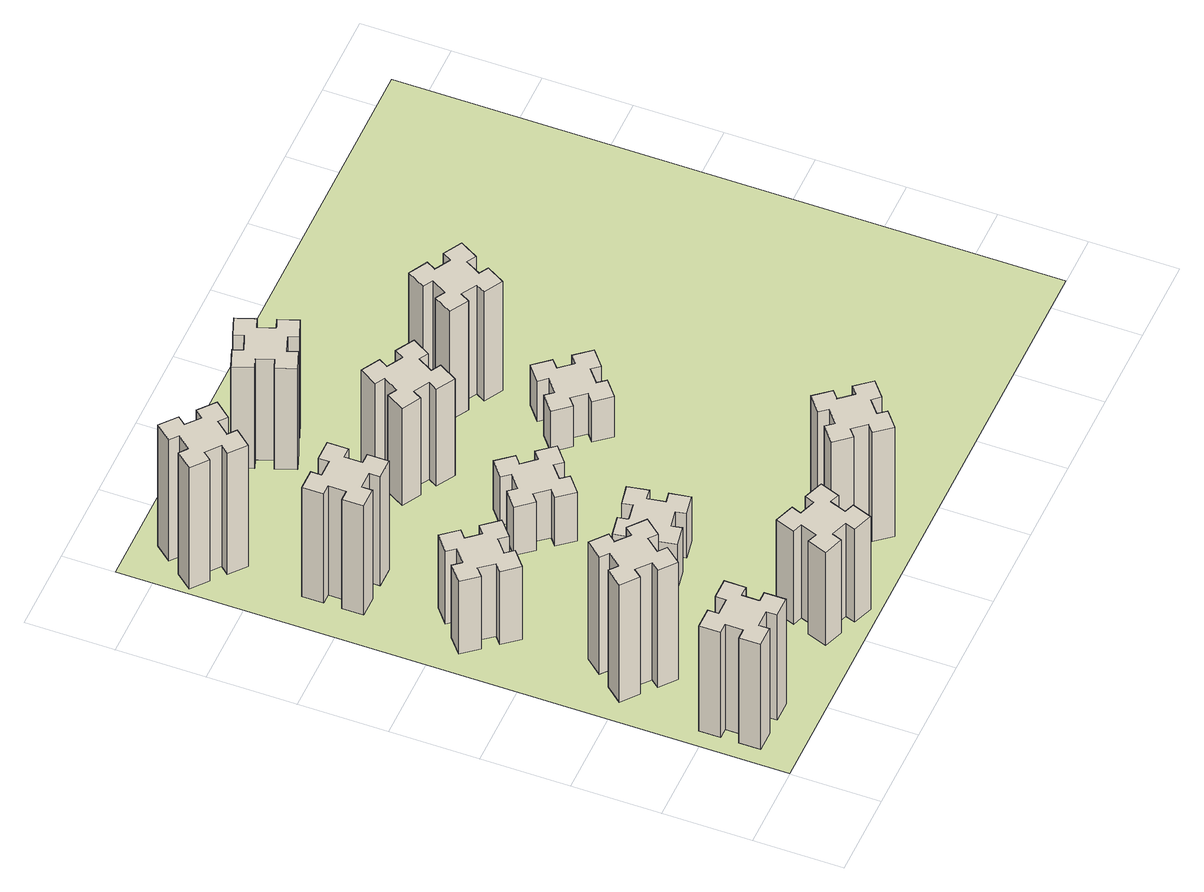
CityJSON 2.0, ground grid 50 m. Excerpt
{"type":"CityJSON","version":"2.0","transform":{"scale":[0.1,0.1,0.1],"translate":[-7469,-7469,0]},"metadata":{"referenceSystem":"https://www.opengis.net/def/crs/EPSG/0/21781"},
"CityObjects":{
"building1":{"type":"Building","attributes":{"class":"1000","function":"1000","usage":"1000","yearOfConstruction":2016,"roofType":"1000","measuredHeight":78,"storeysAboveGround":30,"storeysBelowGround":0},"geometry":[{"type":"Solid","lod":"1","boundaries":[[[[0,1,2,3,4,5,6,7,8,9,10,11,12,13,14,15,16,17,18,19]],[[17,16,20,21]],[[16,15,22,20]],[[15,14,23,22]],[[14,13,24,23]],[[13,12,25,24]],[[12,11,26,25]],[[11,10,27,26]],[[10,9,28,27]],[[9,8,29,28]],[[8,7,30,29]],[[7,6,31,30]],[[6,5,32,31]],[[5,4,33,32]],[[4,3,34,33]],[[3,2,35,34]],[[2,1,36,35]],[[1,0,37,36]],[[0,19,38,37]],[[19,18,39,38]],[[18,17,21,39]],[[24,25,26,27,28,29,30,31,32,33,34,35,36,37,38,39,21,20,22,23]]]]}]},
"building2":{"type":"Building","attributes":{"class":"1000","function":"1000","usage":"1000","yearOfConstruction":2016,"roofType":"1000","measuredHeight":87,"storeysAboveGround":30,"storeysBelowGround":0},"geometry":[{"type":"Solid","lod":"1","boundaries":[[[[40,41,42,43,44,45,46,47,48,49,50,51,52,53,54,55,56,57,58,59]],[[57,56,60,61]],[[56,55,62,60]],[[55,54,63,62]],[[54,53,64,63]],[[53,52,65,64]],[[52,51,66,65]],[[51,50,67,66]],[[50,49,68,67]],[[49,48,69,68]],[[48,47,70,69]],[[47,46,71,70]],[[46,45,72,71]],[[45,44,73,72]],[[44,43,74,73]],[[43,42,75,74]],[[42,41,76,75]],[[41,40,77,76]],[[40,59,78,77]],[[59,58,79,78]],[[58,57,61,79]],[[64,65,66,67,68,69,70,71,72,73,74,75,76,77,78,79,61,60,62,63]]]]}]},
"building3":{"type":"Building","attributes":{"class":"1000","function":"1000","usage":"1000","yearOfConstruction":2016,"roofType":"1000","measuredHeight":54,"storeysAboveGround":30,"storeysBelowGround":0},"geometry":[{"type":"Solid","lod":"1","boundaries":[[[[80,81,82,83,84,85,86,87,88,89,90,91,92,93,94,95,96,97,98,99]],[[97,96,100,101]],[[96,95,102,100]],[[95,94,103,102]],[[94,93,104,103]],[[93,92,105,104]],[[92,91,106,105]],[[91,90,107,106]],[[90,89,108,107]],[[89,88,109,108]],[[88,87,110,109]],[[87,86,111,110]],[[86,85,112,111]],[[85,84,113,112]],[[84,83,114,113]],[[83,82,115,114]],[[82,81,116,115]],[[81,80,117,116]],[[80,99,118,117]],[[99,98,119,118]],[[98,97,101,119]],[[104,105,106,107,108,109,110,111,112,113,114,115,116,117,118,119,101,100,102,103]]]]}]},
"building4":{"type":"Building","attributes":{"class":"1000","function":"1000","usage":"1000","yearOfConstruction":2016,"roofType":"1000","measuredHeight":81,"storeysAboveGround":30,"storeysBelowGround":0},"geometry":[{"type":"Solid","lod":"1","boundaries":[[[[120,121,122,123,124,125,126,127,128,129,130,131,132,133,134,135,136,137,138,139]],[[137,136,140,141]],[[136,135,142,140]],[[135,134,143,142]],[[134,133,144,143]],[[133,132,145,144]],[[132,131,146,145]],[[131,130,147,146]],[[130,129,148,147]],[[129,128,149,148]],[[128,127,150,149]],[[127,126,151,150]],[[126,125,152,151]],[[125,124,153,152]],[[124,123,154,153]],[[123,122,155,154]],[[122,121,156,155]],[[121,120,157,156]],[[120,139,158,157]],[[139,138,159,158]],[[138,137,141,159]],[[144,145,146,147,148,149,150,151,152,153,154,155,156,157,158,159,141,140,142,143]]]]}]},
"building5":{"type":"Building","attributes":{"class":"1000","function":"1000","usage":"1000","yearOfConstruction":2016,"roofType":"1000","measuredHeight":69,"storeysAboveGround":30,"storeysBelowGround":0},"geometry":[{"type":"Solid","lod":"1","boundaries":[[[[160,161,162,163,164,165,166,167,168,169,170,171,172,173,174,175,176,177,178,179]],[[177,176,180,181]],[[176,175,182,180]],[[175,174,183,182]],[[174,173,184,183]],[[173,172,185,184]],[[172,171,186,185]],[[171,170,187,186]],[[170,169,188,187]],[[169,168,189,188]],[[168,167,190,189]],[[167,166,191,190]],[[166,165,192,191]],[[165,164,193,192]],[[164,163,194,193]],[[163,162,195,194]],[[162,161,196,195]],[[161,160,197,196]],[[160,179,198,197]],[[179,178,199,198]],[[178,177,181,199]],[[184,185,186,187,188,189,190,191,192,193,194,195,196,197,198,199,181,180,182,183]]]]}]},
"building6":{"type":"Building","attributes":{"class":"1000","function":"1000","usage":"1000","yearOfConstruction":2016,"roofType":"1000","measuredHeight":90,"storeysAboveGround":30,"storeysBelowGround":0},"geometry":[{"type":"Solid","lod":"1","boundaries":[[[[200,201,202,203,204,205,206,207,208,209,210,211,212,213,214,215,216,217,218,219]],[[217,216,220,221]],[[216,215,222,220]],[[215,214,223,222]],[[214,213,224,223]],[[213,212,225,224]],[[212,211,226,225]],[[211,210,227,226]],[[210,209,228,227]],[[209,208,229,228]],[[208,207,230,229]],[[207,206,231,230]],[[206,205,232,231]],[[205,204,233,232]],[[204,203,234,233]],[[203,202,235,234]],[[202,201,236,235]],[[201,200,237,236]],[[200,219,238,237]],[[219,218,239,238]],[[218,217,221,239]],[[224,225,226,227,228,229,230,231,232,233,234,235,236,237,238,239,221,220,222,223]]]]}]},
"building7":{"type":"Building","attributes":{"class":"1000","function":"1000","usage":"1000","yearOfConstruction":2016,"roofType":"1000","measuredHeight":33,"storeysAboveGround":30,"storeysBelowGround":0},"geometry":[{"type":"Solid","lod":"1","boundaries":[[[[240,241,242,243,244,245,246,247,248,249,250,251,252,253,254,255,256,257,258,259]],[[257,256,260,261]],[[256,255,262,260]],[[255,254,263,262]],[[254,253,264,263]],[[253,252,265,264]],[[252,251,266,265]],[[251,250,267,266]],[[250,249,268,267]],[[249,248,269,268]],[[248,247,270,269]],[[247,246,271,270]],[[246,245,272,271]],[[245,244,273,272]],[[244,243,274,273]],[[243,242,275,274]],[[242,241,276,275]],[[241,240,277,276]],[[240,259,278,277]],[[259,258,279,278]],[[258,257,261,279]],[[264,265,266,267,268,269,270,271,272,273,274,275,276,277,278,279,261,260,262,263]]]]}]},
"building8":{"type":"Building","attributes":{"class":"1000","function":"1000","usage":"1000","yearOfConstruction":2016,"roofType":"1000","measuredHeight":36,"storeysAboveGround":30,"storeysBelowGround":0},"geometry":[{"type":"Solid","lod":"1","boundaries":[[[[280,281,282,283,284,285,286,287,288,289,290,291,292,293,294,295,296,297,298,299]],[[297,296,300,301]],[[296,295,302,300]],[[295,294,303,302]],[[294,293,304,303]],[[293,292,305,304]],[[292,291,306,305]],[[291,290,307,306]],[[290,289,308,307]],[[289,288,309,308]],[[288,287,310,309]],[[287,286,311,310]],[[286,285,312,311]],[[285,284,313,312]],[[284,283,314,313]],[[283,282,315,314]],[[282,281,316,315]],[[281,280,317,316]],[[280,299,318,317]],[[299,298,319,318]],[[298,297,301,319]],[[304,305,306,307,308,309,310,311,312,313,314,315,316,317,318,319,301,300,302,303]]]]}]},
"building9":{"type":"Building","attributes":{"class":"1000","function":"1000","usage":"1000","yearOfConstruction":2016,"roofType":"1000","measuredHeight":81,"storeysAboveGround":30,"storeysBelowGround":0},"geometry":[{"type":"Solid","lod":"1","boundaries":[[[[320,321,322,323,324,325,326,327,328,329,330,331,332,333,334,335,336,337,338,339]],[[337,336,340,341]],[[336,335,342,340]],[[335,334,343,342]],[[334,333,344,343]],[[333,332,345,344]],[[332,331,346,345]],[[331,330,347,346]],[[330,329,348,347]],[[329,328,349,348]],[[328,327,350,349]],[[327,326,351,350]],[[326,325,352,351]],[[325,324,353,352]],[[324,323,354,353]],[[323,322,355,354]],[[322,321,356,355]],[[321,320,357,356]],[[320,339,358,357]],[[339,338,359,358]],[[338,337,341,359]],[[344,345,346,347,348,349,350,351,352,353,354,355,356,357,358,359,341,340,342,343]]]]}]},
"building10":{"type":"Building","attributes":{"class":"1000","function":"1000","usage":"1000","yearOfConstruction":2016,"roofType":"1000","measuredHeight":72,"storeysAboveGround":30,"storeysBelowGround":0},"geometry":[{"type":"Solid","lod":"1","boundaries":[[[[360,361,362,363,364,365,366,367,368,369,370,371,372,373,374,375,376,377,378,379]],[[377,376,380,381]],[[376,375,382,380]],[[375,374,383,382]],[[374,373,384,383]],[[373,372,385,384]],[[372,371,386,385]],[[371,370,387,386]],[[370,369,388,387]],[[369,368,389,388]],[[368,367,390,389]],[[367,366,391,390]],[[366,365,392,391]],[[365,364,393,392]],[[364,363,394,393]],[[363,362,395,394]],[[362,361,396,395]],[[361,360,397,396]],[[360,379,398,397]],[[379,378,399,398]],[[378,377,381,399]],[[384,385,386,387,388,389,390,391,392,393,394,395,396,397,398,399,381,380,382,383]]]]}]},
"building11":{"type":"Building","attributes":{"class":"1000","function":"1000","usage":"1000","yearOfConstruction":2016,"roofType":"1000","measuredHeight":75,"storeysAboveGround":30,"storeysBelowGround":0},"geometry":[{"type":"Solid","lod":"1","boundaries":[[[[400,401,402,403,404,405,406,407,408,409,410,411,412,413,414,415,416,417,418,419]],[[417,416,420,421]],[[416,415,422,420]],[[415,414,423,422]],[[414,413,424,423]],[[413,412,425,424]],[[412,411,426,425]],[[411,410,427,426]],[[410,409,428,427]],[[409,408,429,428]],[[408,407,430,429]],[[407,406,431,430]],[[406,405,432,431]],[[405,404,433,432]],[[404,403,434,433]],[[403,402,435,434]],[[402,401,436,435]],[[401,400,437,436]],[[400,419,438,437]],[[419,418,439,438]],[[418,417,421,439]],[[424,425,426,427,428,429,430,431,432,433,434,435,436,437,438,439,421,420,422,423]]]]}]},
"building12":{"type":"Building","attributes":{"class":"1000","function":"1000","usage":"1000","yearOfConstruction":2016,"roofType":"1000","measuredHeight":30,"storeysAboveGround":30,"storeysBelowGround":0},"geometry":[{"type":"Solid","lod":"1","boundaries":[[[[440,441,442,443,444,445,446,447,448,449,450,451,452,453,454,455,456,457,458,459]],[[457,456,460,461]],[[456,455,462,460]],[[455,454,463,462]],[[454,453,464,463]],[[453,452,465,464]],[[452,451,466,465]],[[451,450,467,466]],[[450,449,468,467]],[[449,448,469,468]],[[448,447,470,469]],[[447,446,471,470]],[[446,445,472,471]],[[445,444,473,472]],[[444,443,474,473]],[[443,442,475,474]],[[442,441,476,475]],[[441,440,477,476]],[[440,459,478,477]],[[459,458,479,478]],[[458,457,461,479]],[[464,465,466,467,468,469,470,471,472,473,474,475,476,477,478,479,461,460,462,463]]]]}]},
"building13":{"type":"Building","attributes":{"class":"1000","function":"1000","usage":"1000","yearOfConstruction":2016,"roofType":"1000","measuredHeight":81,"storeysAboveGround":30,"storeysBelowGround":0},"geometry":[{"type":"Solid","lod":"1","boundaries":[[[[480,481,482,483,484,485,486,487,488,489,490,491,492,493,494,495,496,497,498,499]],[[497,496,500,501]],[[496,495,502,500]],[[495,494,503,502]],[[494,493,504,503]],[[493,492,505,504]],[[492,491,506,505]],[[491,490,507,506]],[[490,489,508,507]],[[489,488,509,508]],[[488,487,510,509]],[[487,486,511,510]],[[486,485,512,511]],[[485,484,513,512]],[[484,483,514,513]],[[483,482,515,514]],[[482,481,516,515]],[[481,480,517,516]],[[480,499,518,517]],[[499,498,519,518]],[[498,497,501,519]],[[504,505,506,507,508,509,510,511,512,513,514,515,516,517,518,519,501,500,502,503]]]]}]},
"landuse1":{"type":"LandUse","attributes":{"name":"plot1","function":"1010"},"geometry":[{"type":"MultiSurface","lod":"1","boundaries":[[[520,521,522,523]]]}]}
},
"vertices":[
[165,425,0],[165,325,0],[105,325,0],[105,205,0],[225,205,0],[225,265,0],[325,265,0],[325,205,0],[445,205,0],[445,325,0],[385,325,0],[385,425,0],[445,425,0],[445,545,0],[325,545,0],[325,485,0],[225,485,0],[225,545,0],[105,545,0],[105,425,0],[225,485,780],[225,545,780],[325,485,780],[325,545,780],[445,545,780],[445,425,780],[385,425,780],[385,325,780],[445,325,780],[445,205,780],[325,205,780],[325,265,780],[225,265,780],[225,205,780],[105,205,780],[105,325,780],[165,325,780],[165,425,780],[105,425,780],[105,545,780],
[484,1067,0],[408,1132,0],[446,1178,0],[354,1255,0],[277,1163,0],[323,1124,0],[259,1048,0],[213,1086,0],[136,994,0],[228,917,0],[266,963,0],[343,899,0],[304,853,0],[396,776,0],[473,868,0],[427,906,0],[492,983,0],[538,944,0],[615,1036,0],[523,1113,0],[492,983,870],[538,944,870],[427,906,870],[473,868,870],[396,776,870],[304,853,870],[343,899,870],[266,963,870],[228,917,870],[136,994,870],[213,1086,870],[259,1048,870],[323,1124,870],[277,1163,870],[354,1255,870],[446,1178,870],[408,1132,870],[484,1067,870],[523,1113,870],[615,1036,870],
[492,1888,0],[427,1964,0],[473,2003,0],[396,2095,0],[304,2018,0],[343,1972,0],[266,1907,0],[228,1953,0],[136,1876,0],[213,1784,0],[259,1823,0],[323,1746,0],[277,1708,0],[354,1616,0],[446,1693,0],[408,1739,0],[484,1803,0],[523,1757,0],[615,1834,0],[538,1926,0],[484,1803,540],[523,1757,540],[408,1739,540],[446,1693,540],[354,1616,540],[277,1708,540],[323,1746,540],[259,1823,540],[213,1784,540],[136,1876,540],[228,1953,540],[266,1907,540],[343,1972,540],[304,2018,540],[396,2095,540],[473,2003,540],[427,1964,540],[492,1888,540],[538,1926,540],[615,1834,540],
[485,2545,0],[485,2645,0],[545,2645,0],[545,2765,0],[425,2765,0],[425,2705,0],[325,2705,0],[325,2765,0],[205,2765,0],[205,2645,0],[265,2645,0],[265,2545,0],[205,2545,0],[205,2425,0],[325,2425,0],[325,2485,0],[425,2485,0],[425,2425,0],[545,2425,0],[545,2545,0],[425,2485,810],[425,2425,810],[325,2485,810],[325,2425,810],[205,2425,810],[205,2545,810],[265,2545,810],[265,2645,810],[205,2645,810],[205,2765,810],[325,2765,810],[325,2705,810],[425,2705,810],[425,2765,810],[545,2765,810],[545,2645,810],[485,2645,810],[485,2545,810],[545,2545,810],[545,2425,810],
[1029,360,0],[995,266,0],[939,287,0],[897,174,0],[1010,133,0],[1031,189,0],[1125,155,0],[1104,99,0],[1217,57,0],[1258,170,0],[1202,191,0],[1236,285,0],[1292,264,0],[1333,377,0],[1220,418,0],[1200,362,0],[1106,396,0],[1127,452,0],[1014,493,0],[973,380,0],[1106,396,690],[1127,452,690],[1200,362,690],[1220,418,690],[1333,377,690],[1292,264,690],[1236,285,690],[1202,191,690],[1258,170,690],[1217,57,690],[1104,99,690],[1125,155,690],[1031,189,690],[1010,133,690],[897,174,690],[939,287,690],[995,266,690],[1029,360,690],[973,380,690],[1014,493,690],
[384,3387,0],[308,3452,0],[346,3498,0],[254,3575,0],[177,3483,0],[223,3444,0],[159,3368,0],[113,3406,0],[36,3314,0],[128,3237,0],[166,3283,0],[243,3219,0],[204,3173,0],[296,3096,0],[373,3188,0],[327,3226,0],[392,3303,0],[438,3264,0],[515,3356,0],[423,3433,0],[392,3303,900],[438,3264,900],[327,3226,900],[373,3188,900],[296,3096,900],[204,3173,900],[243,3219,900],[166,3283,900],[128,3237,900],[36,3314,900],[113,3406,900],[159,3368,900],[223,3444,900],[177,3483,900],[254,3575,900],[346,3498,900],[308,3452,900],[384,3387,900],[423,3433,900],[515,3356,900],
[1145,1332,0],[1047,1315,0],[1037,1374,0],[918,1353,0],[939,1235,0],[998,1245,0],[1016,1147,0],[957,1137,0],[977,1018,0],[1096,1039,0],[1085,1098,0],[1184,1116,0],[1194,1057,0],[1312,1077,0],[1291,1196,0],[1232,1185,0],[1215,1284,0],[1274,1294,0],[1253,1412,0],[1135,1391,0],[1215,1284,330],[1274,1294,330],[1232,1185,330],[1291,1196,330],[1312,1077,330],[1194,1057,330],[1184,1116,330],[1085,1098,330],[1096,1039,330],[977,1018,330],[957,1137,330],[1016,1147,330],[998,1245,330],[939,1235,330],[918,1353,330],[1037,1374,330],[1047,1315,330],[1145,1332,330],[1135,1391,330],[1253,1412,330],
[1083,1972,0],[1006,1907,0],[968,1953,0],[876,1876,0],[953,1784,0],[999,1823,0],[1063,1746,0],[1017,1708,0],[1094,1616,0],[1186,1693,0],[1148,1739,0],[1224,1803,0],[1263,1757,0],[1355,1834,0],[1278,1926,0],[1232,1888,0],[1167,1964,0],[1213,2003,0],[1136,2095,0],[1044,2018,0],[1167,1964,360],[1213,2003,360],[1232,1888,360],[1278,1926,360],[1355,1834,360],[1263,1757,360],[1224,1803,360],[1148,1739,360],[1186,1693,360],[1094,1616,360],[1017,1708,360],[1063,1746,360],[999,1823,360],[953,1784,360],[876,1876,360],[968,1953,360],[1006,1907,360],[1083,1972,360],[1044,2018,360],[1136,2095,360],
[1639,343,0],[1703,266,0],[1657,228,0],[1734,136,0],[1826,213,0],[1788,259,0],[1864,323,0],[1903,277,0],[1995,354,0],[1918,446,0],[1872,408,0],[1807,484,0],[1853,523,0],[1776,615,0],[1684,538,0],[1723,492,0],[1646,427,0],[1608,473,0],[1516,396,0],[1593,304,0],[1646,427,810],[1608,473,810],[1723,492,810],[1684,538,810],[1776,615,810],[1853,523,810],[1807,484,810],[1872,408,810],[1918,446,810],[1995,354,810],[1903,277,810],[1864,323,810],[1788,259,810],[1826,213,810],[1734,136,810],[1657,228,810],[1703,266,810],[1639,343,810],[1593,304,810],[1516,396,810],
[1314,2666,0],[1227,2716,0],[1257,2768,0],[1153,2828,0],[1093,2724,0],[1145,2694,0],[1095,2607,0],[1043,2637,0],[983,2533,0],[1087,2473,0],[1117,2525,0],[1204,2475,0],[1174,2423,0],[1278,2363,0],[1338,2467,0],[1286,2497,0],[1336,2584,0],[1388,2554,0],[1448,2658,0],[1344,2718,0],[1336,2584,720],[1388,2554,720],[1286,2497,720],[1338,2467,720],[1278,2363,720],[1174,2423,720],[1204,2475,720],[1117,2525,720],[1087,2473,720],[983,2533,720],[1043,2637,720],[1095,2607,720],[1145,2694,720],[1093,2724,720],[1153,2828,720],[1257,2768,720],[1227,2716,720],[1314,2666,720],[1344,2718,720],[1448,2658,720],
[1125,3456,0],[1031,3422,0],[1010,3478,0],[897,3437,0],[939,3324,0],[995,3345,0],[1029,3251,0],[973,3230,0],[1014,3117,0],[1127,3159,0],[1106,3215,0],[1200,3249,0],[1220,3193,0],[1333,3234,0],[1292,3347,0],[1236,3326,0],[1202,3420,0],[1258,3440,0],[1217,3553,0],[1104,3512,0],[1202,3420,750],[1258,3440,750],[1236,3326,750],[1292,3347,750],[1333,3234,750],[1220,3193,750],[1200,3249,750],[1106,3215,750],[1127,3159,750],[1014,3117,750],[973,3230,750],[1029,3251,750],[995,3345,750],[939,3324,750],[897,3437,750],[1010,3478,750],[1031,3422,750],[1125,3456,750],[1104,3512,750],[1217,3553,750],
[1972,1988,0],[1907,2064,0],[1953,2103,0],[1876,2195,0],[1784,2118,0],[1823,2072,0],[1746,2007,0],[1708,2053,0],[1616,1976,0],[1693,1884,0],[1739,1923,0],[1803,1846,0],[1757,1808,0],[1834,1716,0],[1926,1793,0],[1888,1839,0],[1964,1903,0],[2003,1857,0],[2095,1934,0],[2018,2026,0],[1964,1903,300],[2003,1857,300],[1888,1839,300],[1926,1793,300],[1834,1716,300],[1757,1808,300],[1803,1846,300],[1739,1923,300],[1693,1884,300],[1616,1976,300],[1708,2053,300],[1746,2007,300],[1823,2072,300],[1784,2118,300],[1876,2195,300],[1953,2103,300],[1907,2064,300],[1972,1988,300],[2018,2026,300],[2095,1934,300],
[1926,2497,0],[1976,2584,0],[2028,2554,0],[2088,2658,0],[1984,2718,0],[1954,2666,0],[1867,2716,0],[1897,2768,0],[1793,2828,0],[1733,2724,0],[1785,2694,0],[1735,2607,0],[1683,2637,0],[1623,2533,0],[1727,2473,0],[1757,2525,0],[1844,2475,0],[1814,2423,0],[1918,2363,0],[1978,2467,0],[1844,2475,810],[1814,2423,810],[1757,2525,810],[1727,2473,810],[1623,2533,810],[1683,2637,810],[1735,2607,810],[1785,2694,810],[1733,2724,810],[1793,2828,810],[1897,2768,810],[1867,2716,810],[1954,2666,810],[1984,2718,810],[2088,2658,810],[2028,2554,810],[1976,2584,810],[1926,2497,810],[1978,2467,810],[1918,2363,810],
[5,3705,0],[3705,3705,0],[3705,5,0],[5,5,0]
]}
